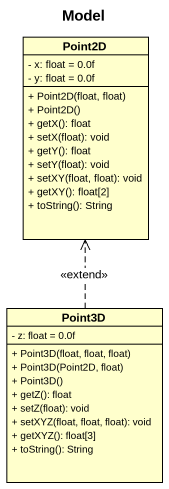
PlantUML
@startuml
title Model
hide circle
hide empty members
skinparam classAttributeIconSize 0
class Point2D {
  - x: float = 0.0f
  - y: float = 0.0f
  + Point2D(float, float)
  + Point2D()
  + getX(): float
  + setX(float): void
  + getY(): float
  + setY(float): void
  + setXY(float, float): void
  + getXY(): float[2]
  + toString(): String
}
class Point3D {
  - z: float = 0.0f
  + Point3D(float, float, float)
  + Point3D(Point2D, float)
  + Point3D()
  + getZ(): float
  + setZ(float): void
  + setXYZ(float, float, float): void
  + getXYZ(): float[3]
  + toString(): String
}
Point3D .up.> Point2D : <<extend>>
@enduml
